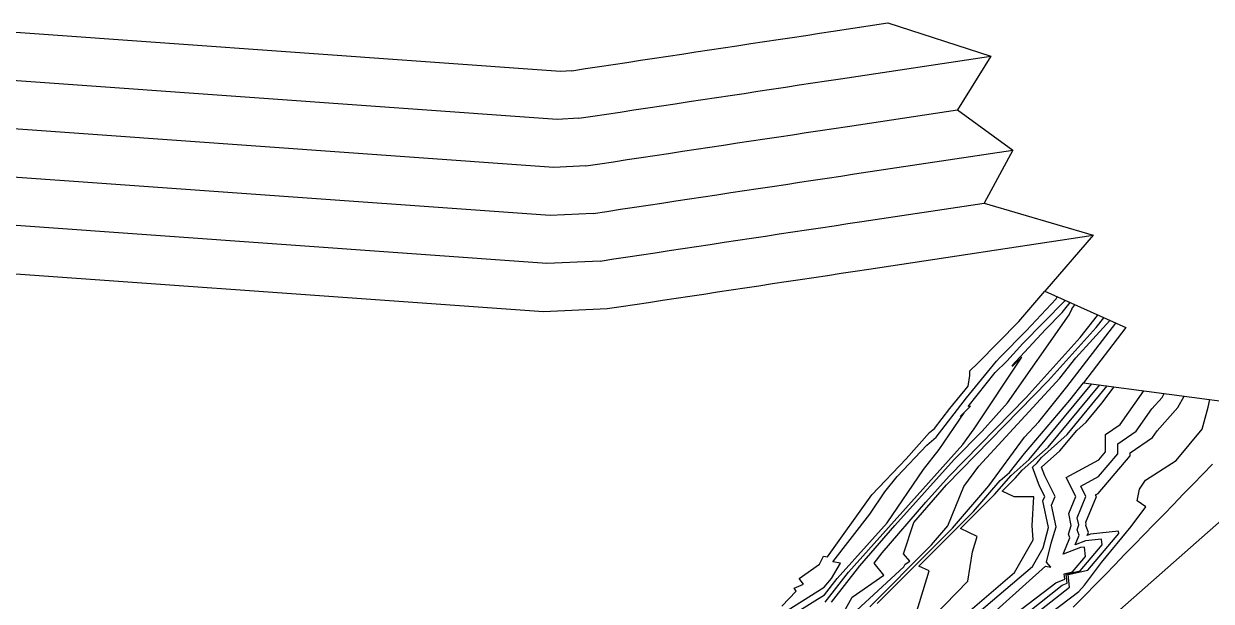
# Model space of a CAD drawing. Extents: x 115.113 to 115.1387, y -3.0991 to -3.0676.
# Drawn here: x 115.120221 to 115.122454, y -3.084983 to -3.083898 of the extents above; entities that cross this region are included whole.
import ezdxf

# ---------------------------------------------------------------- set-up
doc = ezdxf.new("R2010")
doc.units = 0
doc.header["$MEASUREMENT"] = 0
doc.layers.add('HRS_SMT2_R1', color=7, linetype='Continuous')

msp = doc.modelspace()

# ---------------------------------------------------------------- linework, layer by layer
at = {"layer": 'HRS_SMT2_R1', "color": 1}
for points in [[(115.1212515, -3.0839859, 30), (115.1212774, -3.083982, 30), (115.1213033, -3.0839781, 30), (115.1213292, -3.0839742, 30), (115.1213551, -3.0839703, 30), (115.121381, -3.0839664, 30), (115.1214068, -3.0839625, 30), (115.1214327, -3.0839586, 30), (115.1214586, -3.0839547, 30), (115.1214845, -3.0839508, 30), (115.1215104, -3.0839468, 30), (115.1215363, -3.0839429, 30), (115.1215621, -3.083939, 30), (115.121588, -3.0839351, 30), (115.1216139, -3.0839312, 30), (115.1216398, -3.0839273, 30), (115.1216657, -3.0839234, 30), (115.1216916, -3.0839195, 30), (115.1217175, -3.0839156, 30), (115.1217433, -3.0839117, 30), (115.1218458, -3.0838963, 30)], [(115.1212515, -3.0839859, 30), (115.1212302, -3.0839873, 30), (115.1199863, -3.0838986, 30)], [(115.1212782, -3.0841647, 20), (115.1213041, -3.0841608, 20), (115.12133, -3.0841569, 20), (115.1213559, -3.084153, 20), (115.1213818, -3.0841491, 20), (115.1214077, -3.0841452, 20), (115.1214335, -3.0841413, 20), (115.1214594, -3.0841374, 20), (115.1214853, -3.0841335, 20), (115.1215112, -3.0841296, 20), (115.1215371, -3.0841257, 20), (115.121563, -3.0841218, 20), (115.1215888, -3.0841179, 20), (115.1216147, -3.084114, 20), (115.1216406, -3.0841101, 20), (115.1216665, -3.0841062, 20), (115.1216924, -3.0841023, 20), (115.1217183, -3.0840984, 20), (115.1217442, -3.0840944, 20), (115.12177, -3.0840905, 20), (115.1219769, -3.0840593, 20)], [(115.1212782, -3.0841647, 20), (115.1212174, -3.0841677, 20), (115.1199736, -3.084079, 20)], [(115.1213049, -3.0843436, 10), (115.1213308, -3.0843397, 10), (115.1213567, -3.0843358, 10), (115.1213826, -3.0843319, 10), (115.1214085, -3.084328, 10), (115.1214344, -3.0843241, 10), (115.1214602, -3.0843202, 10), (115.1214861, -3.0843162, 10), (115.121512, -3.0843123, 10), (115.1215379, -3.0843084, 10), (115.1215638, -3.0843045, 10), (115.1215897, -3.0843006, 10), (115.1216155, -3.0842967, 10), (115.1216414, -3.0842928, 10), (115.1216673, -3.0842889, 10), (115.1216932, -3.084285, 10), (115.1217191, -3.0842811, 10), (115.121745, -3.0842772, 10), (115.1217709, -3.0842733, 10), (115.1217967, -3.0842694, 10), (115.1220268, -3.0842347, 10)], [(115.1213049, -3.0843436, 10), (115.1212047, -3.0843481, 10), (115.1199699, -3.08426, 10)], [(115.1221947, -3.0849938, -20), (115.1222175, -3.0849711, -20), (115.1222359, -3.0849522, -20), (115.1222543, -3.0849333, -20), (115.1222727, -3.0849143, -20), (115.1222911, -3.0848954, -20), (115.1223095, -3.0848765, -20), (115.1223279, -3.0848576, -20), (115.1223463, -3.0848387, -20), (115.1223647, -3.0848198, -20), (115.1223831, -3.0848009, -20), (115.1224015, -3.084782, -20), (115.1224199, -3.0847631, -20), (115.1224383, -3.0847442, -20), (115.1224567, -3.0847253, -20)]]:
    msp.add_polyline3d(points, dxfattribs=at)
at = {"layer": 'HRS_SMT2_R1', "color": 6}
msp.add_polyline3d([(115.1218458, -3.0838963, 30), (115.1220395, -3.0839585, 20), (115.1219769, -3.0840593, 20), (115.1220807, -3.0841351, 10), (115.1220268, -3.0842347, 10), (115.1222318, -3.0842952, 0), (115.1221411, -3.0844003, 0), (115.1222933, -3.0844688, -10), (115.1222136, -3.0845722, -10), (115.1225362, -3.084615, -20)], dxfattribs=at)
at = {"layer": 'HRS_SMT2_R1', "color": 3}
for points in [[(115.1212649, -3.0840753, 20), (115.1212908, -3.0840714, 20), (115.1213166, -3.0840675, 20), (115.1213425, -3.0840636, 20), (115.1213684, -3.0840597, 20), (115.1213943, -3.0840558, 20), (115.1214202, -3.0840519, 20), (115.1214461, -3.084048, 20), (115.121472, -3.0840441, 20), (115.1214978, -3.0840402, 20), (115.1215237, -3.0840363, 20), (115.1215496, -3.0840324, 20), (115.1215755, -3.0840285, 20), (115.1216014, -3.0840246, 20), (115.1216273, -3.0840206, 20), (115.1216532, -3.0840167, 20), (115.121679, -3.0840128, 20), (115.1217049, -3.0840089, 20), (115.1217308, -3.084005, 20), (115.1217567, -3.0840011, 20), (115.1220395, -3.0839585, 20)], [(115.1212649, -3.0840753, 20), (115.1212238, -3.0840775, 20), (115.1199799, -3.0839888, 20)], [(115.1212916, -3.0842542, 10), (115.1213175, -3.0842503, 10), (115.1213433, -3.0842463, 10), (115.1213692, -3.0842424, 10), (115.1213951, -3.0842385, 10), (115.121421, -3.0842346, 10), (115.1214469, -3.0842307, 10), (115.1214728, -3.0842268, 10), (115.1214987, -3.0842229, 10), (115.1215245, -3.084219, 10), (115.1215504, -3.0842151, 10), (115.1215763, -3.0842112, 10), (115.1216022, -3.0842073, 10), (115.1216281, -3.0842034, 10), (115.121654, -3.0841995, 10), (115.1216799, -3.0841956, 10), (115.1217057, -3.0841917, 10), (115.1217316, -3.0841878, 10), (115.1217575, -3.0841839, 10), (115.1217834, -3.08418, 10), (115.1220807, -3.0841351, 10)], [(115.1212916, -3.0842542, 10), (115.1212111, -3.0842579, 10), (115.1199717, -3.0841695, 10)], [(115.1199681, -3.0843505, 0), (115.1211983, -3.0844383, 0), (115.1213183, -3.084433, 0), (115.1213442, -3.0844291, 0), (115.12137, -3.0844252, 0), (115.1213959, -3.0844213, 0), (115.1214218, -3.0844174, 0), (115.1214477, -3.0844135, 0), (115.1214736, -3.0844096, 0), (115.1214995, -3.0844057, 0), (115.1215254, -3.0844018, 0), (115.1215512, -3.0843979, 0), (115.1215771, -3.084394, 0), (115.121603, -3.08439, 0), (115.1216289, -3.0843861, 0), (115.1216548, -3.0843822, 0), (115.1216807, -3.0843783, 0), (115.1217065, -3.0843744, 0), (115.1217324, -3.0843705, 0), (115.1217583, -3.0843666, 0), (115.1217842, -3.0843627, 0), (115.1218101, -3.0843588, 0), (115.1222318, -3.0842952, 0)]]:
    msp.add_polyline3d(points, dxfattribs=at)
at = {"layer": 'HRS_SMT2_R1', "color": 250}
for points in [[(115.1216447, -3.0850078, -1), (115.121726, -3.0849566, -1), (115.1217402, -3.0849404, -1), (115.1217569, -3.0849112, -1), (115.1217427, -3.0849088, -1), (115.1218122, -3.084819, -1), (115.1218405, -3.0847773, -1), (115.1218632, -3.0847488, -1), (115.121919, -3.0846896, -1), (115.1219369, -3.0846743, -1), (115.1219938, -3.0846006, -1), (115.12205, -3.0845321, -1), (115.1220573, -3.0845244, -1), (115.1221059, -3.0844751, -1), (115.1221624, -3.0844146, -1), (115.1221646, -3.0844109, -1)], [(115.1216755, -3.085003, -2), (115.1217268, -3.0849707, -2), (115.1217508, -3.0849399, -2), (115.1218448, -3.0848359, -2), (115.1219131, -3.0847353, -2), (115.1219427, -3.0846981, -2), (115.1219891, -3.0846288, -2), (115.1219817, -3.0846357, -2), (115.1220016, -3.0846162, -2), (115.1219968, -3.0846172, -2), (115.1220476, -3.0845532, -2), (115.1220697, -3.0845315, -2), (115.1220999, -3.0844983, -2), (115.122178, -3.0844191, -2), (115.1221792, -3.0844174, -2)], [(115.1217277, -3.0849847, -3), (115.1217719, -3.084928, -3), (115.1219872, -3.0846885, -3), (115.122008, -3.0846589, -3), (115.1220981, -3.0845244, -3), (115.1220795, -3.0845419, -3), (115.1220811, -3.0845404, -3), (115.1220793, -3.0845407, -3), (115.1221425, -3.0844722, -3), (115.1221738, -3.0844404, -3), (115.1221885, -3.0844216, -3)], [(115.1217397, -3.0849844, -4), (115.121793, -3.0849161, -4), (115.1218591, -3.0848408, -4), (115.1219708, -3.0847166, -4), (115.1220231, -3.0846631, -4), (115.1220709, -3.0846099, -4), (115.1221867, -3.0844445, -4), (115.1221924, -3.0844328, -4), (115.1221919, -3.0844333, -4), (115.1221977, -3.0844258, -4)], [(115.1217385, -3.0850448, -7), (115.1218759, -3.0849182, -7), (115.1218786, -3.0849134, -7), (115.121887, -3.0849077, -7), (115.1218756, -3.0848939, -7), (115.1218949, -3.0848351, -7), (115.1219562, -3.084764, -7), (115.1221472, -3.0845687, -7), (115.1222379, -3.0844687, -7), (115.1222523, -3.0844503, -7)], [(115.1217599, -3.085009, -6), (115.1217789, -3.0849751, -6), (115.1218386, -3.0849342, -6), (115.1218201, -3.0849116, -6), (115.1218353, -3.0848921, -6), (115.1219176, -3.0847966, -6), (115.1219611, -3.0847482, -6), (115.1221058, -3.0846002, -6), (115.1222075, -3.0844874, -6), (115.1222402, -3.0844459, -6), (115.1222407, -3.0844451, -6)], [(115.121812, -3.0849932, -8), (115.121928, -3.084877, -8), (115.1219588, -3.0848415, -8), (115.1219889, -3.0847673, -8), (115.1220169, -3.0847291, -8), (115.1221696, -3.0845637, -8), (115.1221991, -3.0845258, -8), (115.1222634, -3.0844554, -8)], [(115.121826, -3.0849873, -9), (115.1219675, -3.0848455, -9), (115.122036, -3.0847659, -9), (115.1221027, -3.0846749, -9), (115.1221299, -3.0846455, -9), (115.1221825, -3.08458, -9), (115.1222744, -3.0844603, -9)], [(115.121869, -3.0851713, -16), (115.1221619, -3.0849481, -16), (115.1221786, -3.0849417, -16), (115.1221775, -3.0849316, -16), (115.1221934, -3.0849279, -16), (115.1222179, -3.0848988, -16), (115.1222155, -3.0848814, -16), (115.1222084, -3.0848822, -16), (115.1221754, -3.0848944, -16), (115.1221881, -3.0848638, -16), (115.1221855, -3.0848572, -16), (115.1221906, -3.0848406, -16), (115.122186, -3.0848183, -16), (115.1221991, -3.0847859, -16), (115.1221814, -3.0847507, -16), (115.1222426, -3.0847169, -16), (115.1222553, -3.084702, -16), (115.1222551, -3.0846698, -16), (115.1222828, -3.0846509, -16), (115.1223273, -3.0845873, -16)], [(115.1218875, -3.0850574, -11), (115.1219966, -3.084945, -11), (115.1220048, -3.0848903, -11), (115.1220139, -3.0848614, -11), (115.1219826, -3.0848465, -11), (115.1220466, -3.0847825, -11), (115.1220778, -3.0847466, -11), (115.1221114, -3.0847167, -11), (115.1222297, -3.0845744, -11)], [(115.1219611, -3.085034, -12), (115.1220841, -3.0849288, -12), (115.1221191, -3.0848675, -12), (115.1221171, -3.0848403, -12), (115.1221206, -3.0847866, -12), (115.1220833, -3.0847868, -12), (115.122061, -3.0847762, -12), (115.1220861, -3.084751, -12), (115.1220984, -3.0847368, -12), (115.1221473, -3.0846933, -12), (115.1222443, -3.0845763, -12)], [(115.1220179, -3.0850031, -13), (115.1221177, -3.0849178, -13), (115.1221378, -3.0848827, -13), (115.122148, -3.0848444, -13), (115.1221376, -3.084794, -13), (115.1221409, -3.0847859, -13), (115.1221312, -3.0847667, -13), (115.1221178, -3.0847307, -13), (115.1221267, -3.0847226, -13), (115.1221351, -3.0847127, -13), (115.1221831, -3.0846699, -13), (115.1222584, -3.0845782, -13)], [(115.1220187, -3.0850276, -14), (115.1221425, -3.0849169, -14), (115.1221526, -3.0849189, -14), (115.122144, -3.0849093, -14), (115.1221528, -3.0848736, -14), (115.1221622, -3.0848431, -14), (115.1221538, -3.0848021, -14), (115.1221603, -3.0847859, -14), (115.1221409, -3.0847473, -14), (115.1221348, -3.0847311, -14), (115.1221693, -3.0847001, -14), (115.1222016, -3.0846621, -14), (115.122219, -3.0846466, -14), (115.1222484, -3.0846107, -14), (115.1222717, -3.0845799, -14)], [(115.1217443, -3.0853408, -19), (115.1217751, -3.0853171, -19), (115.1217993, -3.0852914, -19), (115.1219206, -3.0851802, -19), (115.1219243, -3.0851778, -19), (115.1222053, -3.0849644, -19), (115.1222158, -3.0849527, -19), (115.1222478, -3.0849102, -19), (115.1223036, -3.0848427, -19), (115.1223309, -3.0848057, -19), (115.1223147, -3.0847943, -19), (115.1223192, -3.0847725, -19), (115.1223302, -3.0847554, -19), (115.1223881, -3.0847184, -19), (115.1224371, -3.0846594, -19), (115.1224484, -3.0846183, -19), (115.1224513, -3.0846037, -19)], [(115.1219943, -3.0851082, -18), (115.1221872, -3.0849567, -18), (115.1221848, -3.084933, -18), (115.1222222, -3.0849243, -18), (115.12228, -3.0848556, -18), (115.1222794, -3.0848514, -18), (115.122227, -3.0848571, -18), (115.1222208, -3.0848594, -18), (115.1222232, -3.0848536, -18), (115.1222182, -3.0848408, -18), (115.122219, -3.0848381, -18), (115.1222183, -3.0848345, -18), (115.122238, -3.0847859, -18), (115.1222366, -3.0847831, -18), (115.1222414, -3.0847805, -18), (115.1223018, -3.0847096, -18), (115.1223018, -3.0847041, -18), (115.1223435, -3.0846755, -18), (115.1223525, -3.0846627, -18), (115.1223913, -3.084619, -18), (115.1224034, -3.0845974, -18)], [(115.12207, -3.0850345, -17), (115.1221739, -3.0849527, -17), (115.1221829, -3.0849492, -17), (115.1221811, -3.0849323, -17), (115.1222078, -3.0849261, -17), (115.1222489, -3.0848772, -17), (115.1222475, -3.0848664, -17), (115.1222177, -3.0848697, -17), (115.1221981, -3.0848769, -17), (115.1222056, -3.0848587, -17), (115.1222018, -3.084849, -17), (115.1222048, -3.0848394, -17), (115.1222021, -3.0848264, -17), (115.1222185, -3.0847859, -17), (115.122209, -3.0847669, -17), (115.122242, -3.0847487, -17), (115.1222785, -3.0847058, -17), (115.1222785, -3.0846869, -17), (115.1223131, -3.0846632, -17), (115.1223424, -3.0846214, -17), (115.1223615, -3.0845999, -17), (115.1223657, -3.0845924, -17)]]:
    msp.add_polyline3d(points, dxfattribs=at)
at = {"layer": 'HRS_SMT2_R1', "color": 22}
for points in [[(115.1216467, -3.084992, 0), (115.1216736, -3.0849638, 0), (115.1216694, -3.0849581, 0), (115.1216872, -3.084951, 0), (115.1216793, -3.0849403, 0), (115.1217175, -3.0849131, 0), (115.1217247, -3.084898, 0), (115.1217323, -3.0848997, 0), (115.1218158, -3.0847827, 0), (115.1218801, -3.0847154, 0), (115.1219243, -3.084666, 0), (115.1219334, -3.0846582, 0), (115.1219625, -3.0846205, 0), (115.1219968, -3.0845788, 0), (115.1219998, -3.0845585, 0), (115.1219998, -3.0845499, 0), (115.1220151, -3.0845354, 0), (115.1220921, -3.0844571, 0), (115.1221411, -3.0844003, 0)], [(115.1218983, -3.0850076, -10), (115.1219237, -3.0849261, -10), (115.1219043, -3.0849169, -10), (115.122007, -3.084814, -10), (115.1220572, -3.0847563, -10), (115.1220745, -3.084741, -10), (115.1221026, -3.0847052, -10), (115.1221882, -3.0846052, -10), (115.1222136, -3.0845722, -10)]]:
    msp.add_polyline3d(points, dxfattribs=at)
at = {"layer": 'HRS_SMT2_R1', "color": 4}
msp.add_polyline3d([(115.1217997, -3.0857217, -20), (115.1219756, -3.0853738, -23.3517132), (115.1222395, -3.0850364, -26.8293018), (115.1225159, -3.0847933, -30)], dxfattribs=at)

doc.saveas('drawing.dxf')
